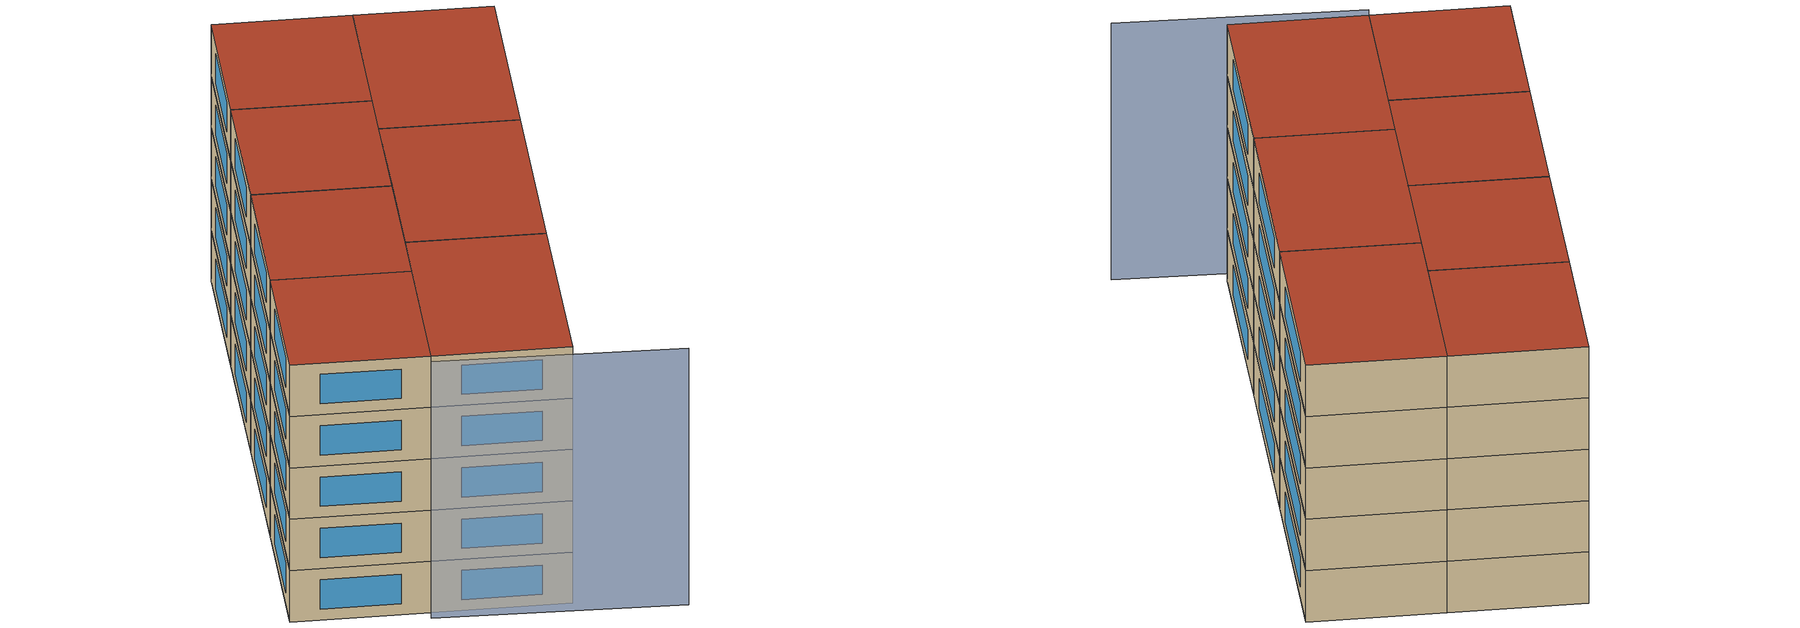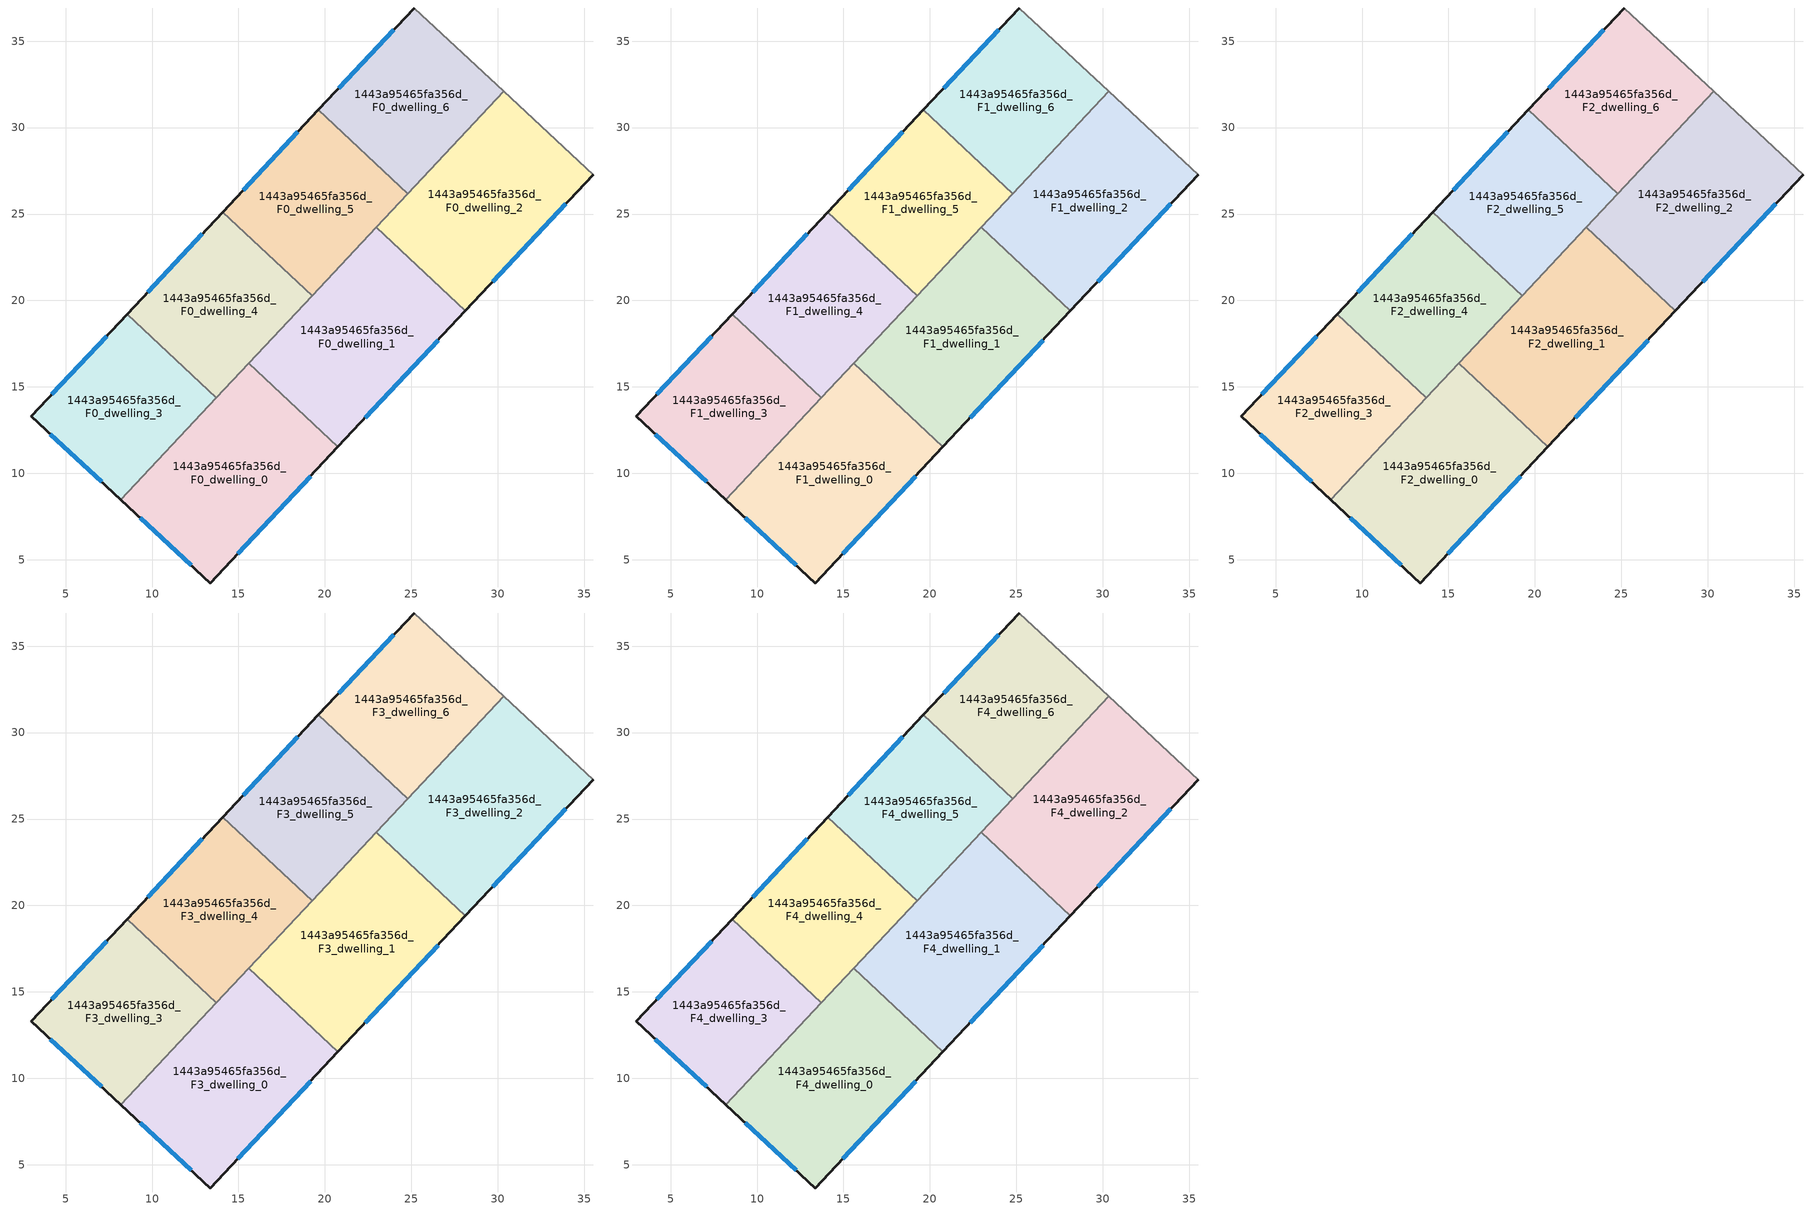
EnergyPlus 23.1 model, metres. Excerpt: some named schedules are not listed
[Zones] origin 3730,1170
1443a95465fa356d_F0_dwelling_0
 floor ground (EU_floor_Construction): 20.75,11.52 13.38,3.65 8.2,8.47 15.59,16.36 z0
 wall outside (EU_wall_Construction): 8.2,8.47 13.38,3.65 20.75,11.52 z0:3
 wall to 1443a95465fa356d_F0_dwelling_1 (EU_wall_Construction): 20.75,11.52 15.59,16.36 z0:3
 wall to 1443a95465fa356d_F0_dwelling_3 (EU_wall_Construction): 13.72,14.37 8.2,8.47 z0:3
 wall to 1443a95465fa356d_F0_dwelling_4 (EU_wall_Construction): 15.59,16.36 13.72,14.37 z0:3
 window (EU_Window_Construction): 14.95,5.34 19.17,9.84 / 9.31,7.44 12.27,4.69 z0.64:2.36
1443a95465fa356d_F0_dwelling_1
 floor ground (EU_floor_Construction): 28.13,19.4 20.75,11.52 15.59,16.36 22.97,24.24 z0
 wall outside (EU_wall_Construction): 20.75,11.52 28.13,19.4 z0:3
 wall to 1443a95465fa356d_F0_dwelling_2 (EU_wall_Construction): 28.13,19.4 22.97,24.24 z0:3
 wall to 1443a95465fa356d_F0_dwelling_5 (EU_wall_Construction): 22.97,24.24 19.26,20.28 z0:3
 wall to 1443a95465fa356d_F0_dwelling_4 (EU_wall_Construction): 19.26,20.28 15.59,16.36 z0:3
 window (EU_Window_Construction): 22.33,13.21 26.55,17.71 z0.64:2.36
1443a95465fa356d_F0_dwelling_2
 floor ground (EU_floor_Construction): 35.52,27.28 28.13,19.4 22.97,24.24 30.34,32.1 z0
 wall outside (EU_wall_Construction): 28.13,19.4 35.52,27.28 z0:3
 wall adiabatic (EU_wall_Construction): 35.52,27.28 30.34,32.1 z0:3
 wall to 1443a95465fa356d_F0_dwelling_6 (EU_wall_Construction): 30.34,32.1 24.79,26.18 z0:3
 wall to 1443a95465fa356d_F0_dwelling_5 (EU_wall_Construction): 24.79,26.18 22.97,24.23 z0:3
 window (EU_Window_Construction): 29.72,21.08 33.94,25.59 z0.64:2.36
1443a95465fa356d_F0_dwelling_3
 floor ground (EU_floor_Construction): 13.72,14.37 8.2,8.47 3.02,13.29 8.56,19.21 z0
 wall outside (EU_wall_Construction): 8.56,19.21 3.02,13.29 8.2,8.47 z0:3
 wall to 1443a95465fa356d_F0_dwelling_4 (EU_wall_Construction): 13.72,14.37 8.56,19.21 z0:3
 window (EU_Window_Construction): 4.13,12.26 7.09,9.5 / 7.37,17.94 4.2,14.56 z0.64:2.36
1443a95465fa356d_F0_dwelling_4
 floor ground (EU_floor_Construction): 19.26,20.28 13.72,14.37 8.56,19.21 14.1,25.12 z0
 wall outside (EU_wall_Construction): 14.1,25.12 8.56,19.21 z0:3
 wall to 1443a95465fa356d_F0_dwelling_5 (EU_wall_Construction): 19.26,20.28 14.1,25.12 z0:3
 window (EU_Window_Construction): 12.91,23.85 9.75,20.47 z0.64:2.36
1443a95465fa356d_F0_dwelling_5
 floor ground (EU_floor_Construction): 24.79,26.18 19.26,20.28 14.1,25.12 19.63,31.02 z0
 wall outside (EU_wall_Construction): 19.63,31.02 14.1,25.12 z0:3
 wall to 1443a95465fa356d_F0_dwelling_6 (EU_wall_Construction): 24.79,26.18 19.63,31.02 z0:3
 window (EU_Window_Construction): 18.45,29.76 15.28,26.38 z0.64:2.36
1443a95465fa356d_F0_dwelling_6
 floor ground (EU_floor_Construction): 30.34,32.1 24.79,26.18 19.63,31.02 25.16,36.92 z0
 wall outside (EU_wall_Construction): 25.16,36.92 19.63,31.02 z0:3
 wall adiabatic (EU_wall_Construction): 30.34,32.1 25.16,36.92 z0:3
 window (EU_Window_Construction): 23.97,35.65 20.81,32.28 z0.64:2.36
1443a95465fa356d_F1_dwelling_0
 floor to 1443a95465fa356d_F0_dwelling_0 (EU_floor_Construction): 20.75,11.52 13.38,3.65 8.2,8.47 15.59,16.36 z3
 wall outside (EU_wall_Construction): 8.2,8.47 13.38,3.65 20.75,11.52 z3:6
 wall to 1443a95465fa356d_F1_dwelling_1 (EU_wall_Construction): 20.75,11.52 15.59,16.36 z3:6
 wall to 1443a95465fa356d_F1_dwelling_3 (EU_wall_Construction): 13.72,14.37 8.2,8.47 z3:6
 wall to 1443a95465fa356d_F1_dwelling_4 (EU_wall_Construction): 15.59,16.36 13.72,14.37 z3:6
 window (EU_Window_Construction): 14.95,5.34 19.17,9.84 / 9.31,7.44 12.27,4.69 z3.64:5.36
1443a95465fa356d_F1_dwelling_1
 floor to 1443a95465fa356d_F0_dwelling_1 (EU_floor_Construction): 28.13,19.4 20.75,11.52 15.59,16.36 22.97,24.24 z3
 wall outside (EU_wall_Construction): 20.75,11.52 28.13,19.4 z3:6
 wall to 1443a95465fa356d_F1_dwelling_2 (EU_wall_Construction): 28.13,19.4 22.97,24.24 z3:6
 wall to 1443a95465fa356d_F1_dwelling_5 (EU_wall_Construction): 22.97,24.24 19.26,20.28 z3:6
 wall to 1443a95465fa356d_F1_dwelling_4 (EU_wall_Construction): 19.26,20.28 15.59,16.36 z3:6
 window (EU_Window_Construction): 22.33,13.21 26.55,17.71 z3.64:5.36
1443a95465fa356d_F1_dwelling_2
 floor to 1443a95465fa356d_F0_dwelling_2 (EU_floor_Construction): 35.52,27.28 28.13,19.4 22.97,24.24 30.34,32.1 z3
 wall outside (EU_wall_Construction): 28.13,19.4 35.52,27.28 z3:6
 wall adiabatic (EU_wall_Construction): 35.52,27.28 30.34,32.1 z3:6
 wall to 1443a95465fa356d_F1_dwelling_6 (EU_wall_Construction): 30.34,32.1 24.79,26.18 z3:6
 wall to 1443a95465fa356d_F1_dwelling_5 (EU_wall_Construction): 24.79,26.18 22.97,24.23 z3:6
 window (EU_Window_Construction): 29.72,21.08 33.94,25.59 z3.64:5.36
1443a95465fa356d_F1_dwelling_3
 floor to 1443a95465fa356d_F0_dwelling_3 (EU_floor_Construction): 13.72,14.37 8.2,8.47 3.02,13.29 8.56,19.21 z3
 wall outside (EU_wall_Construction): 8.56,19.21 3.02,13.29 8.2,8.47 z3:6
 wall to 1443a95465fa356d_F1_dwelling_4 (EU_wall_Construction): 13.72,14.37 8.56,19.21 z3:6
 window (EU_Window_Construction): 4.13,12.26 7.09,9.5 / 7.37,17.94 4.2,14.56 z3.64:5.36
1443a95465fa356d_F1_dwelling_4
 floor to 1443a95465fa356d_F0_dwelling_4 (EU_floor_Construction): 19.26,20.28 13.72,14.37 8.56,19.21 14.1,25.12 z3
 wall outside (EU_wall_Construction): 14.1,25.12 8.56,19.21 z3:6
 wall to 1443a95465fa356d_F1_dwelling_5 (EU_wall_Construction): 19.26,20.28 14.1,25.12 z3:6
 window (EU_Window_Construction): 12.91,23.85 9.75,20.47 z3.64:5.36
1443a95465fa356d_F1_dwelling_5
 floor to 1443a95465fa356d_F0_dwelling_5 (EU_floor_Construction): 24.79,26.18 19.26,20.28 14.1,25.12 19.63,31.02 z3
 wall outside (EU_wall_Construction): 19.63,31.02 14.1,25.12 z3:6
 wall to 1443a95465fa356d_F1_dwelling_6 (EU_wall_Construction): 24.79,26.18 19.63,31.02 z3:6
 window (EU_Window_Construction): 18.45,29.76 15.28,26.38 z3.64:5.36
1443a95465fa356d_F1_dwelling_6
 floor to 1443a95465fa356d_F0_dwelling_6 (EU_floor_Construction): 30.34,32.1 24.79,26.18 19.63,31.02 25.16,36.92 z3
 wall outside (EU_wall_Construction): 25.16,36.92 19.63,31.02 z3:6
 wall adiabatic (EU_wall_Construction): 30.34,32.1 25.16,36.92 z3:6
 window (EU_Window_Construction): 23.97,35.65 20.81,32.28 z3.64:5.36
1443a95465fa356d_F2_dwelling_0
 floor to 1443a95465fa356d_F1_dwelling_0 (EU_floor_Construction): 20.75,11.52 13.38,3.65 8.2,8.47 15.59,16.36 z6
 wall outside (EU_wall_Construction): 8.2,8.47 13.38,3.65 20.75,11.52 z6:9
 wall to 1443a95465fa356d_F2_dwelling_1 (EU_wall_Construction): 20.75,11.52 15.59,16.36 z6:9
 wall to 1443a95465fa356d_F2_dwelling_3 (EU_wall_Construction): 13.72,14.37 8.2,8.47 z6:9
 wall to 1443a95465fa356d_F2_dwelling_4 (EU_wall_Construction): 15.59,16.36 13.72,14.37 z6:9
 window (EU_Window_Construction): 14.95,5.34 19.17,9.84 / 9.31,7.44 12.27,4.69 z6.64:8.36
1443a95465fa356d_F2_dwelling_1
 floor to 1443a95465fa356d_F1_dwelling_1 (EU_floor_Construction): 28.13,19.4 20.75,11.52 15.59,16.36 22.97,24.24 z6
 wall outside (EU_wall_Construction): 20.75,11.52 28.13,19.4 z6:9
 wall to 1443a95465fa356d_F2_dwelling_2 (EU_wall_Construction): 28.13,19.4 22.97,24.24 z6:9
 wall to 1443a95465fa356d_F2_dwelling_5 (EU_wall_Construction): 22.97,24.24 19.26,20.28 z6:9
 wall to 1443a95465fa356d_F2_dwelling_4 (EU_wall_Construction): 19.26,20.28 15.59,16.36 z6:9
 window (EU_Window_Construction): 22.33,13.21 26.55,17.71 z6.64:8.36
1443a95465fa356d_F2_dwelling_2
 floor to 1443a95465fa356d_F1_dwelling_2 (EU_floor_Construction): 35.52,27.28 28.13,19.4 22.97,24.24 30.34,32.1 z6
 wall outside (EU_wall_Construction): 28.13,19.4 35.52,27.28 z6:9
 wall adiabatic (EU_wall_Construction): 35.52,27.28 30.34,32.1 z6:9
 wall to 1443a95465fa356d_F2_dwelling_6 (EU_wall_Construction): 30.34,32.1 24.79,26.18 z6:9
 wall to 1443a95465fa356d_F2_dwelling_5 (EU_wall_Construction): 24.79,26.18 22.97,24.23 z6:9
 window (EU_Window_Construction): 29.72,21.08 33.94,25.59 z6.64:8.36
1443a95465fa356d_F2_dwelling_3
 floor to 1443a95465fa356d_F1_dwelling_3 (EU_floor_Construction): 13.72,14.37 8.2,8.47 3.02,13.29 8.56,19.21 z6
 wall outside (EU_wall_Construction): 8.56,19.21 3.02,13.29 8.2,8.47 z6:9
 wall to 1443a95465fa356d_F2_dwelling_4 (EU_wall_Construction): 13.72,14.37 8.56,19.21 z6:9
 window (EU_Window_Construction): 4.13,12.26 7.09,9.5 / 7.37,17.94 4.2,14.56 z6.64:8.36
1443a95465fa356d_F2_dwelling_4
 floor to 1443a95465fa356d_F1_dwelling_4 (EU_floor_Construction): 19.26,20.28 13.72,14.37 8.56,19.21 14.1,25.12 z6
 wall outside (EU_wall_Construction): 14.1,25.12 8.56,19.21 z6:9
 wall to 1443a95465fa356d_F2_dwelling_5 (EU_wall_Construction): 19.26,20.28 14.1,25.12 z6:9
 window (EU_Window_Construction): 12.91,23.85 9.75,20.47 z6.64:8.36
1443a95465fa356d_F2_dwelling_5
 floor to 1443a95465fa356d_F1_dwelling_5 (EU_floor_Construction): 24.79,26.18 19.26,20.28 14.1,25.12 19.63,31.02 z6
 wall outside (EU_wall_Construction): 19.63,31.02 14.1,25.12 z6:9
 wall to 1443a95465fa356d_F2_dwelling_6 (EU_wall_Construction): 24.79,26.18 19.63,31.02 z6:9
 window (EU_Window_Construction): 18.45,29.76 15.28,26.38 z6.64:8.36
1443a95465fa356d_F2_dwelling_6
 floor to 1443a95465fa356d_F1_dwelling_6 (EU_floor_Construction): 30.34,32.1 24.79,26.18 19.63,31.02 25.16,36.92 z6
 wall outside (EU_wall_Construction): 25.16,36.92 19.63,31.02 z6:9
 wall adiabatic (EU_wall_Construction): 30.34,32.1 25.16,36.92 z6:9
 window (EU_Window_Construction): 23.97,35.65 20.81,32.28 z6.64:8.36
1443a95465fa356d_F3_dwelling_0
 floor to 1443a95465fa356d_F2_dwelling_0 (EU_floor_Construction): 20.75,11.52 13.38,3.65 8.2,8.47 15.59,16.36 z9
 wall outside (EU_wall_Construction): 8.2,8.47 13.38,3.65 20.75,11.52 z9:12
 wall to 1443a95465fa356d_F3_dwelling_1 (EU_wall_Construction): 20.75,11.52 15.59,16.36 z9:12
 wall to 1443a95465fa356d_F3_dwelling_3 (EU_wall_Construction): 13.72,14.37 8.2,8.47 z9:12
 wall to 1443a95465fa356d_F3_dwelling_4 (EU_wall_Construction): 15.59,16.36 13.72,14.37 z9:12
 window (EU_Window_Construction): 14.95,5.34 19.17,9.84 / 9.31,7.44 12.27,4.69 z9.64:11.36
1443a95465fa356d_F3_dwelling_1
 floor to 1443a95465fa356d_F2_dwelling_1 (EU_floor_Construction): 28.13,19.4 20.75,11.52 15.59,16.36 22.97,24.24 z9
 wall outside (EU_wall_Construction): 20.75,11.52 28.13,19.4 z9:12
 wall to 1443a95465fa356d_F3_dwelling_2 (EU_wall_Construction): 28.13,19.4 22.97,24.24 z9:12
 wall to 1443a95465fa356d_F3_dwelling_5 (EU_wall_Construction): 22.97,24.24 19.26,20.28 z9:12
 wall to 1443a95465fa356d_F3_dwelling_4 (EU_wall_Construction): 19.26,20.28 15.59,16.36 z9:12
 window (EU_Window_Construction): 22.33,13.21 26.55,17.71 z9.64:11.36
1443a95465fa356d_F3_dwelling_2
 floor to 1443a95465fa356d_F2_dwelling_2 (EU_floor_Construction): 35.52,27.28 28.13,19.4 22.97,24.24 30.34,32.1 z9
 wall outside (EU_wall_Construction): 28.13,19.4 35.52,27.28 z9:12
 wall adiabatic (EU_wall_Construction): 35.52,27.28 30.34,32.1 z9:12
 wall to 1443a95465fa356d_F3_dwelling_6 (EU_wall_Construction): 30.34,32.1 24.79,26.18 z9:12
 wall to 1443a95465fa356d_F3_dwelling_5 (EU_wall_Construction): 24.79,26.18 22.97,24.23 z9:12
 window (EU_Window_Construction): 29.72,21.08 33.94,25.59 z9.64:11.36
1443a95465fa356d_F3_dwelling_3
 floor to 1443a95465fa356d_F2_dwelling_3 (EU_floor_Construction): 13.72,14.37 8.2,8.47 3.02,13.29 8.56,19.21 z9
 wall outside (EU_wall_Construction): 8.56,19.21 3.02,13.29 8.2,8.47 z9:12
 wall to 1443a95465fa356d_F3_dwelling_4 (EU_wall_Construction): 13.72,14.37 8.56,19.21 z9:12
 window (EU_Window_Construction): 4.13,12.26 7.09,9.5 / 7.37,17.94 4.2,14.56 z9.64:11.36
1443a95465fa356d_F3_dwelling_4
 floor to 1443a95465fa356d_F2_dwelling_4 (EU_floor_Construction): 19.26,20.28 13.72,14.37 8.56,19.21 14.1,25.12 z9
 wall outside (EU_wall_Construction): 14.1,25.12 8.56,19.21 z9:12
 wall to 1443a95465fa356d_F3_dwelling_5 (EU_wall_Construction): 19.26,20.28 14.1,25.12 z9:12
 window (EU_Window_Construction): 12.91,23.85 9.75,20.47 z9.64:11.36
1443a95465fa356d_F3_dwelling_5
 floor to 1443a95465fa356d_F2_dwelling_5 (EU_floor_Construction): 24.79,26.18 19.26,20.28 14.1,25.12 19.63,31.02 z9
 wall outside (EU_wall_Construction): 19.63,31.02 14.1,25.12 z9:12
 wall to 1443a95465fa356d_F3_dwelling_6 (EU_wall_Construction): 24.79,26.18 19.63,31.02 z9:12
 window (EU_Window_Construction): 18.45,29.76 15.28,26.38 z9.64:11.36
1443a95465fa356d_F3_dwelling_6
 floor to 1443a95465fa356d_F2_dwelling_6 (EU_floor_Construction): 30.34,32.1 24.79,26.18 19.63,31.02 25.16,36.92 z9
 wall outside (EU_wall_Construction): 25.16,36.92 19.63,31.02 z9:12
 wall adiabatic (EU_wall_Construction): 30.34,32.1 25.16,36.92 z9:12
 window (EU_Window_Construction): 23.97,35.65 20.81,32.28 z9.64:11.36
1443a95465fa356d_F4_dwelling_0
 floor to 1443a95465fa356d_F3_dwelling_0 (EU_floor_Construction): 20.75,11.52 13.38,3.65 8.2,8.47 15.59,16.36 z12
 wall outside (EU_wall_Construction): 8.2,8.47 13.38,3.65 20.75,11.52 z12:15
 wall to 1443a95465fa356d_F4_dwelling_1 (EU_wall_Construction): 20.75,11.52 15.59,16.36 z12:15
 wall to 1443a95465fa356d_F4_dwelling_3 (EU_wall_Construction): 13.72,14.37 8.2,8.47 z12:15
 wall to 1443a95465fa356d_F4_dwelling_4 (EU_wall_Construction): 15.59,16.36 13.72,14.37 z12:15
 window (EU_Window_Construction): 14.95,5.34 19.17,9.84 / 9.31,7.44 12.27,4.69 z12.64:14.36
 roof outside (EU_roof_Construction): 13.38,3.65 20.75,11.52 15.59,16.36 8.2,8.47 z15
1443a95465fa356d_F4_dwelling_1
 floor to 1443a95465fa356d_F3_dwelling_1 (EU_floor_Construction): 28.13,19.4 20.75,11.52 15.59,16.36 22.97,24.24 z12
 wall outside (EU_wall_Construction): 20.75,11.52 28.13,19.4 z12:15
 wall to 1443a95465fa356d_F4_dwelling_2 (EU_wall_Construction): 28.13,19.4 22.97,24.24 z12:15
 wall to 1443a95465fa356d_F4_dwelling_5 (EU_wall_Construction): 22.97,24.24 19.26,20.28 z12:15
 wall to 1443a95465fa356d_F4_dwelling_4 (EU_wall_Construction): 19.26,20.28 15.59,16.36 z12:15
 window (EU_Window_Construction): 22.33,13.21 26.55,17.71 z12.64:14.36
 roof outside (EU_roof_Construction): 20.75,11.52 28.13,19.4 22.97,24.24 15.59,16.36 z15
1443a95465fa356d_F4_dwelling_2
 floor to 1443a95465fa356d_F3_dwelling_2 (EU_floor_Construction): 35.52,27.28 28.13,19.4 22.97,24.24 30.34,32.1 z12
 wall outside (EU_wall_Construction): 28.13,19.4 35.52,27.28 z12:15
 wall adiabatic (EU_wall_Construction): 35.52,27.28 30.34,32.1 z12:15
 wall to 1443a95465fa356d_F4_dwelling_6 (EU_wall_Construction): 30.34,32.1 24.79,26.18 z12:15
 wall to 1443a95465fa356d_F4_dwelling_5 (EU_wall_Construction): 24.79,26.18 22.97,24.23 z12:15
 window (EU_Window_Construction): 29.72,21.08 33.94,25.59 z12.64:14.36
 roof outside (EU_roof_Construction): 28.13,19.4 35.52,27.28 30.34,32.1 22.97,24.24 z15
1443a95465fa356d_F4_dwelling_3
 floor to 1443a95465fa356d_F3_dwelling_3 (EU_floor_Construction): 13.72,14.37 8.2,8.47 3.02,13.29 8.56,19.21 z12
 wall outside (EU_wall_Construction): 8.56,19.21 3.02,13.29 8.2,8.47 z12:15
 wall to 1443a95465fa356d_F4_dwelling_4 (EU_wall_Construction): 13.72,14.37 8.56,19.21 z12:15
 window (EU_Window_Construction): 4.13,12.26 7.09,9.5 / 7.37,17.94 4.2,14.56 z12.64:14.36
 roof outside (EU_roof_Construction): 8.2,8.47 13.72,14.37 8.56,19.21 3.02,13.29 z15
1443a95465fa356d_F4_dwelling_4
 floor to 1443a95465fa356d_F3_dwelling_4 (EU_floor_Construction): 19.26,20.28 13.72,14.37 8.56,19.21 14.1,25.12 z12
 wall outside (EU_wall_Construction): 14.1,25.12 8.56,19.21 z12:15
 wall to 1443a95465fa356d_F4_dwelling_5 (EU_wall_Construction): 19.26,20.28 14.1,25.12 z12:15
 window (EU_Window_Construction): 12.91,23.85 9.75,20.47 z12.64:14.36
 roof outside (EU_roof_Construction): 13.72,14.37 19.26,20.28 14.1,25.12 8.56,19.21 z15
1443a95465fa356d_F4_dwelling_5
 floor to 1443a95465fa356d_F3_dwelling_5 (EU_floor_Construction): 24.79,26.18 19.26,20.28 14.1,25.12 19.63,31.02 z12
 wall outside (EU_wall_Construction): 19.63,31.02 14.1,25.12 z12:15
 wall to 1443a95465fa356d_F4_dwelling_6 (EU_wall_Construction): 24.79,26.18 19.63,31.02 z12:15
 window (EU_Window_Construction): 18.45,29.76 15.28,26.38 z12.64:14.36
 roof outside (EU_roof_Construction): 19.26,20.28 24.79,26.18 19.63,31.02 14.1,25.12 z15
1443a95465fa356d_F4_dwelling_6
 floor to 1443a95465fa356d_F3_dwelling_6 (EU_floor_Construction): 30.34,32.1 24.79,26.18 19.63,31.02 25.16,36.92 z12
 wall outside (EU_wall_Construction): 25.16,36.92 19.63,31.02 z12:15
 wall adiabatic (EU_wall_Construction): 30.34,32.1 25.16,36.92 z12:15
 window (EU_Window_Construction): 23.97,35.65 20.81,32.28 z12.64:14.36
 roof outside (EU_roof_Construction): 24.79,26.18 30.34,32.1 25.16,36.92 19.63,31.02 z15
shading: 7.8,8.13 16.97,-0.86 / 35.44,27.19 25.16,36.92 z0:15
[Building]
EU S2 Campaign: North Axis=0; Terrain=City; Solar Distribution=FullExterior
[Site:Location]
Yerevan-Zvartnots.Intl.AP: Latitude=40.15; Longitude=44.383; Time Zone=4; Elevation=854
[SizingPeriod:WeatherFileDays]
AnnualSizingPeriod: Begin Month=1; Begin Day of Month=1; End Month=12; End Day of Month=31; Day of Week for Start Day=Monday; Use Weather File Daylight Saving Period=No; Use Weather File Rain and Snow Indicators=No
[MATERIAL]
EU_InternalMass_Material: Roughness=MediumRough; Thickness=0.1; Conductivity=1; Density=1800; Specific Heat=900; Thermal Absorptance=0.9; Solar Absorptance=0.7; Visible Absorptance=0.7
[MATERIAL:NOMASS] Roughness=MediumRough; Thermal Absorptance=0.9; Solar Absorptance=0.7; Visible Absorptance=0.7
Name | Thermal Resistance
EU_wall_NoMass | 1.05043
EU_roof_NoMass | 1.45357
EU_floor_NoMass | 0.478065
[WINDOWMATERIAL:SIMPLEGLAZINGSYSTEM]
EU_Window_SimpleGlazing: UFactor=2.5566; Solar Heat Gain Coefficient=0.75; Visible Transmittance=0.75
[CONSTRUCTION]
EU_wall_Construction: EU_wall_NoMass
EU_roof_Construction: EU_roof_NoMass
EU_floor_Construction: EU_floor_NoMass
EU_Window_Construction: EU_Window_SimpleGlazing
EU_InternalMass_Construction: EU_InternalMass_Material
[ZONE] Type=1; Multiplier=1; Ceiling Height=autocalculate; Floor Area=autocalculate; Part of Total Floor Area=Yes
Name | Volume
1443a95465fa356d_F0_dwelling_0; 1443a95465fa356d_F1_dwelling_0; 1443a95465fa356d_F2_dwelling_0; 1443a95465fa356d_F3_dwelling_0; 1443a95465fa356d_F4_dwelling_0; 1443a95465fa356d_F0_dwelling_2; 1443a95465fa356d_F1_dwelling_2; 1443a95465fa356d_F2_dwelling_2; 1443a95465fa356d_F3_dwelling_2; 1443a95465fa356d_F4_dwelling_2 | 229.141
1443a95465fa356d_F0_dwelling_1; 1443a95465fa356d_F1_dwelling_1; 1443a95465fa356d_F2_dwelling_1; 1443a95465fa356d_F3_dwelling_1; 1443a95465fa356d_F4_dwelling_1 | 229.137
1443a95465fa356d_F0_dwelling_3; 1443a95465fa356d_F1_dwelling_3; 1443a95465fa356d_F2_dwelling_3; 1443a95465fa356d_F3_dwelling_3; 1443a95465fa356d_F4_dwelling_3 | 171.839
1443a95465fa356d_F0_dwelling_4; 1443a95465fa356d_F1_dwelling_4; 1443a95465fa356d_F2_dwelling_4; 1443a95465fa356d_F3_dwelling_4; 1443a95465fa356d_F4_dwelling_4 | 171.877
1443a95465fa356d_F0_dwelling_5; 1443a95465fa356d_F1_dwelling_5; 1443a95465fa356d_F2_dwelling_5; 1443a95465fa356d_F3_dwelling_5; 1443a95465fa356d_F4_dwelling_5 | 171.848
1443a95465fa356d_F0_dwelling_6; 1443a95465fa356d_F1_dwelling_6; 1443a95465fa356d_F2_dwelling_6; 1443a95465fa356d_F3_dwelling_6; 1443a95465fa356d_F4_dwelling_6 | 171.872
[INTERNALMASS] Construction=EU_InternalMass_Construction
Name | Zone or ZoneList | Surface Area
1443a95465fa356d_F0_dwelling_0_EU_InternalMass | 1443a95465fa356d_F0_dwelling_0 | 76.3803
1443a95465fa356d_F0_dwelling_1_EU_InternalMass | 1443a95465fa356d_F0_dwelling_1 | 76.379
1443a95465fa356d_F0_dwelling_2_EU_InternalMass | 1443a95465fa356d_F0_dwelling_2 | 76.3803
1443a95465fa356d_F0_dwelling_3_EU_InternalMass | 1443a95465fa356d_F0_dwelling_3 | 57.2799
1443a95465fa356d_F0_dwelling_4_EU_InternalMass | 1443a95465fa356d_F0_dwelling_4 | 57.2925
1443a95465fa356d_F0_dwelling_5_EU_InternalMass | 1443a95465fa356d_F0_dwelling_5 | 57.2824
1443a95465fa356d_F0_dwelling_6_EU_InternalMass | 1443a95465fa356d_F0_dwelling_6 | 57.2908
1443a95465fa356d_F1_dwelling_0_EU_InternalMass | 1443a95465fa356d_F1_dwelling_0 | 76.3803
1443a95465fa356d_F1_dwelling_1_EU_InternalMass | 1443a95465fa356d_F1_dwelling_1 | 76.379
1443a95465fa356d_F1_dwelling_2_EU_InternalMass | 1443a95465fa356d_F1_dwelling_2 | 76.3803
1443a95465fa356d_F1_dwelling_3_EU_InternalMass | 1443a95465fa356d_F1_dwelling_3 | 57.2799
1443a95465fa356d_F1_dwelling_4_EU_InternalMass | 1443a95465fa356d_F1_dwelling_4 | 57.2925
1443a95465fa356d_F1_dwelling_5_EU_InternalMass | 1443a95465fa356d_F1_dwelling_5 | 57.2824
1443a95465fa356d_F1_dwelling_6_EU_InternalMass | 1443a95465fa356d_F1_dwelling_6 | 57.2908
1443a95465fa356d_F2_dwelling_0_EU_InternalMass | 1443a95465fa356d_F2_dwelling_0 | 76.3803
1443a95465fa356d_F2_dwelling_1_EU_InternalMass | 1443a95465fa356d_F2_dwelling_1 | 76.379
1443a95465fa356d_F2_dwelling_2_EU_InternalMass | 1443a95465fa356d_F2_dwelling_2 | 76.3803
1443a95465fa356d_F2_dwelling_3_EU_InternalMass | 1443a95465fa356d_F2_dwelling_3 | 57.2799
1443a95465fa356d_F2_dwelling_4_EU_InternalMass | 1443a95465fa356d_F2_dwelling_4 | 57.2925
1443a95465fa356d_F2_dwelling_5_EU_InternalMass | 1443a95465fa356d_F2_dwelling_5 | 57.2824
1443a95465fa356d_F2_dwelling_6_EU_InternalMass | 1443a95465fa356d_F2_dwelling_6 | 57.2908
1443a95465fa356d_F3_dwelling_0_EU_InternalMass | 1443a95465fa356d_F3_dwelling_0 | 76.3803
1443a95465fa356d_F3_dwelling_1_EU_InternalMass | 1443a95465fa356d_F3_dwelling_1 | 76.379
1443a95465fa356d_F3_dwelling_2_EU_InternalMass | 1443a95465fa356d_F3_dwelling_2 | 76.3803
1443a95465fa356d_F3_dwelling_3_EU_InternalMass | 1443a95465fa356d_F3_dwelling_3 | 57.2799
1443a95465fa356d_F3_dwelling_4_EU_InternalMass | 1443a95465fa356d_F3_dwelling_4 | 57.2925
1443a95465fa356d_F3_dwelling_5_EU_InternalMass | 1443a95465fa356d_F3_dwelling_5 | 57.2824
1443a95465fa356d_F3_dwelling_6_EU_InternalMass | 1443a95465fa356d_F3_dwelling_6 | 57.2908
1443a95465fa356d_F4_dwelling_0_EU_InternalMass | 1443a95465fa356d_F4_dwelling_0 | 76.3803
1443a95465fa356d_F4_dwelling_1_EU_InternalMass | 1443a95465fa356d_F4_dwelling_1 | 76.379
1443a95465fa356d_F4_dwelling_2_EU_InternalMass | 1443a95465fa356d_F4_dwelling_2 | 76.3803
1443a95465fa356d_F4_dwelling_3_EU_InternalMass | 1443a95465fa356d_F4_dwelling_3 | 57.2799
1443a95465fa356d_F4_dwelling_4_EU_InternalMass | 1443a95465fa356d_F4_dwelling_4 | 57.2925
1443a95465fa356d_F4_dwelling_5_EU_InternalMass | 1443a95465fa356d_F4_dwelling_5 | 57.2824
1443a95465fa356d_F4_dwelling_6_EU_InternalMass | 1443a95465fa356d_F4_dwelling_6 | 57.2908
[OTHEREQUIPMENT] Fuel Type=Electricity; Design Level Calculation Method=Watts/Area; Power per Zone Floor Area=1; Fraction Latent=0; Fraction Radiant=0; Fraction Lost=0; Carbon Dioxide Generation Rate=0; EndUse Subcategory=EU_Step8_InternalGains
Name | Zone or ZoneList or Space or SpaceList | Schedule
EU_Step8_InternalGain_1443a95465fa356d_F0_dwelling_0_f000 | 1443a95465fa356d_F0_dwelling_0 | EU_Step8_GainSchedule_1443a95465fa356d_F0_dwelling_0_f000
EU_Step8_InternalGain_1443a95465fa356d_F0_dwelling_1_f000 | 1443a95465fa356d_F0_dwelling_1 | EU_Step8_GainSchedule_1443a95465fa356d_F0_dwelling_1_f000
EU_Step8_InternalGain_1443a95465fa356d_F0_dwelling_2_f000 | 1443a95465fa356d_F0_dwelling_2 | EU_Step8_GainSchedule_1443a95465fa356d_F0_dwelling_2_f000
EU_Step8_InternalGain_1443a95465fa356d_F0_dwelling_3_f000 | 1443a95465fa356d_F0_dwelling_3 | EU_Step8_GainSchedule_1443a95465fa356d_F0_dwelling_3_f000
EU_Step8_InternalGain_1443a95465fa356d_F0_dwelling_4_f000 | 1443a95465fa356d_F0_dwelling_4 | EU_Step8_GainSchedule_1443a95465fa356d_F0_dwelling_4_f000
EU_Step8_InternalGain_1443a95465fa356d_F0_dwelling_5_f000 | 1443a95465fa356d_F0_dwelling_5 | EU_Step8_GainSchedule_1443a95465fa356d_F0_dwelling_5_f000
EU_Step8_InternalGain_1443a95465fa356d_F0_dwelling_6_f000 | 1443a95465fa356d_F0_dwelling_6 | EU_Step8_GainSchedule_1443a95465fa356d_F0_dwelling_6_f000
EU_Step8_InternalGain_1443a95465fa356d_F1_dwelling_0_f000 | 1443a95465fa356d_F1_dwelling_0 | EU_Step8_GainSchedule_1443a95465fa356d_F1_dwelling_0_f000
EU_Step8_InternalGain_1443a95465fa356d_F1_dwelling_1_f000 | 1443a95465fa356d_F1_dwelling_1 | EU_Step8_GainSchedule_1443a95465fa356d_F1_dwelling_1_f000
EU_Step8_InternalGain_1443a95465fa356d_F1_dwelling_2_f000 | 1443a95465fa356d_F1_dwelling_2 | EU_Step8_GainSchedule_1443a95465fa356d_F1_dwelling_2_f000
EU_Step8_InternalGain_1443a95465fa356d_F1_dwelling_3_f000 | 1443a95465fa356d_F1_dwelling_3 | EU_Step8_GainSchedule_1443a95465fa356d_F1_dwelling_3_f000
EU_Step8_InternalGain_1443a95465fa356d_F1_dwelling_4_f000 | 1443a95465fa356d_F1_dwelling_4 | EU_Step8_GainSchedule_1443a95465fa356d_F1_dwelling_4_f000
EU_Step8_InternalGain_1443a95465fa356d_F1_dwelling_5_f000 | 1443a95465fa356d_F1_dwelling_5 | EU_Step8_GainSchedule_1443a95465fa356d_F1_dwelling_5_f000
EU_Step8_InternalGain_1443a95465fa356d_F1_dwelling_6_f000 | 1443a95465fa356d_F1_dwelling_6 | EU_Step8_GainSchedule_1443a95465fa356d_F1_dwelling_6_f000
EU_Step8_InternalGain_1443a95465fa356d_F2_dwelling_0_f000 | 1443a95465fa356d_F2_dwelling_0 | EU_Step8_GainSchedule_1443a95465fa356d_F2_dwelling_0_f000
EU_Step8_InternalGain_1443a95465fa356d_F2_dwelling_1_f000 | 1443a95465fa356d_F2_dwelling_1 | EU_Step8_GainSchedule_1443a95465fa356d_F2_dwelling_1_f000
EU_Step8_InternalGain_1443a95465fa356d_F2_dwelling_2_f000 | 1443a95465fa356d_F2_dwelling_2 | EU_Step8_GainSchedule_1443a95465fa356d_F2_dwelling_2_f000
EU_Step8_InternalGain_1443a95465fa356d_F2_dwelling_3_f000 | 1443a95465fa356d_F2_dwelling_3 | EU_Step8_GainSchedule_1443a95465fa356d_F2_dwelling_3_f000
EU_Step8_InternalGain_1443a95465fa356d_F2_dwelling_4_f000 | 1443a95465fa356d_F2_dwelling_4 | EU_Step8_GainSchedule_1443a95465fa356d_F2_dwelling_4_f000
EU_Step8_InternalGain_1443a95465fa356d_F2_dwelling_5_f000 | 1443a95465fa356d_F2_dwelling_5 | EU_Step8_GainSchedule_1443a95465fa356d_F2_dwelling_5_f000
EU_Step8_InternalGain_1443a95465fa356d_F2_dwelling_6_f000 | 1443a95465fa356d_F2_dwelling_6 | EU_Step8_GainSchedule_1443a95465fa356d_F2_dwelling_6_f000
EU_Step8_InternalGain_1443a95465fa356d_F3_dwelling_0_f000 | 1443a95465fa356d_F3_dwelling_0 | EU_Step8_GainSchedule_1443a95465fa356d_F3_dwelling_0_f000
EU_Step8_InternalGain_1443a95465fa356d_F3_dwelling_1_f000 | 1443a95465fa356d_F3_dwelling_1 | EU_Step8_GainSchedule_1443a95465fa356d_F3_dwelling_1_f000
EU_Step8_InternalGain_1443a95465fa356d_F3_dwelling_2_f000 | 1443a95465fa356d_F3_dwelling_2 | EU_Step8_GainSchedule_1443a95465fa356d_F3_dwelling_2_f000
EU_Step8_InternalGain_1443a95465fa356d_F3_dwelling_3_f000 | 1443a95465fa356d_F3_dwelling_3 | EU_Step8_GainSchedule_1443a95465fa356d_F3_dwelling_3_f000
EU_Step8_InternalGain_1443a95465fa356d_F3_dwelling_4_f000 | 1443a95465fa356d_F3_dwelling_4 | EU_Step8_GainSchedule_1443a95465fa356d_F3_dwelling_4_f000
EU_Step8_InternalGain_1443a95465fa356d_F3_dwelling_5_f000 | 1443a95465fa356d_F3_dwelling_5 | EU_Step8_GainSchedule_1443a95465fa356d_F3_dwelling_5_f000
EU_Step8_InternalGain_1443a95465fa356d_F3_dwelling_6_f000 | 1443a95465fa356d_F3_dwelling_6 | EU_Step8_GainSchedule_1443a95465fa356d_F3_dwelling_6_f000
EU_Step8_InternalGain_1443a95465fa356d_F4_dwelling_0_f000 | 1443a95465fa356d_F4_dwelling_0 | EU_Step8_GainSchedule_1443a95465fa356d_F4_dwelling_0_f000
EU_Step8_InternalGain_1443a95465fa356d_F4_dwelling_1_f000 | 1443a95465fa356d_F4_dwelling_1 | EU_Step8_GainSchedule_1443a95465fa356d_F4_dwelling_1_f000
EU_Step8_InternalGain_1443a95465fa356d_F4_dwelling_2_f000 | 1443a95465fa356d_F4_dwelling_2 | EU_Step8_GainSchedule_1443a95465fa356d_F4_dwelling_2_f000
EU_Step8_InternalGain_1443a95465fa356d_F4_dwelling_3_f000 | 1443a95465fa356d_F4_dwelling_3 | EU_Step8_GainSchedule_1443a95465fa356d_F4_dwelling_3_f000
EU_Step8_InternalGain_1443a95465fa356d_F4_dwelling_4_f000 | 1443a95465fa356d_F4_dwelling_4 | EU_Step8_GainSchedule_1443a95465fa356d_F4_dwelling_4_f000
EU_Step8_InternalGain_1443a95465fa356d_F4_dwelling_5_f000 | 1443a95465fa356d_F4_dwelling_5 | EU_Step8_GainSchedule_1443a95465fa356d_F4_dwelling_5_f000
EU_Step8_InternalGain_1443a95465fa356d_F4_dwelling_6_f000 | 1443a95465fa356d_F4_dwelling_6 | EU_Step8_GainSchedule_1443a95465fa356d_F4_dwelling_6_f000
[ZONEVENTILATION:DESIGNFLOWRATE] Schedule=EU_AlwaysOn; Design Flow Rate Calculation Method=AirChanges/Hour; Air Changes per Hour=0.557805; Ventilation Type=Natural; Fan Pressure Rise=0; Fan Total Efficiency=1; Constant Term Coefficient=1; Temperature Term Coefficient=0; Velocity Term Coefficient=0; Velocity Squared Term Coefficient=0; Minimum Indoor Temperature=-100; Maximum Indoor Temperature=100; Delta Temperature=-100; Minimum Outdoor Temperature=-100; Maximum Outdoor Temperature=100; Maximum Wind Speed=40
Name | Zone or ZoneList or Space or SpaceList
EU_ConstantAir_1443a95465fa356d_F0_dwelling_0 | 1443a95465fa356d_F0_dwelling_0
EU_ConstantAir_1443a95465fa356d_F0_dwelling_1 | 1443a95465fa356d_F0_dwelling_1
EU_ConstantAir_1443a95465fa356d_F0_dwelling_2 | 1443a95465fa356d_F0_dwelling_2
EU_ConstantAir_1443a95465fa356d_F0_dwelling_3 | 1443a95465fa356d_F0_dwelling_3
EU_ConstantAir_1443a95465fa356d_F0_dwelling_4 | 1443a95465fa356d_F0_dwelling_4
EU_ConstantAir_1443a95465fa356d_F0_dwelling_5 | 1443a95465fa356d_F0_dwelling_5
EU_ConstantAir_1443a95465fa356d_F0_dwelling_6 | 1443a95465fa356d_F0_dwelling_6
EU_ConstantAir_1443a95465fa356d_F1_dwelling_0 | 1443a95465fa356d_F1_dwelling_0
EU_ConstantAir_1443a95465fa356d_F1_dwelling_1 | 1443a95465fa356d_F1_dwelling_1
EU_ConstantAir_1443a95465fa356d_F1_dwelling_2 | 1443a95465fa356d_F1_dwelling_2
EU_ConstantAir_1443a95465fa356d_F1_dwelling_3 | 1443a95465fa356d_F1_dwelling_3
EU_ConstantAir_1443a95465fa356d_F1_dwelling_4 | 1443a95465fa356d_F1_dwelling_4
EU_ConstantAir_1443a95465fa356d_F1_dwelling_5 | 1443a95465fa356d_F1_dwelling_5
EU_ConstantAir_1443a95465fa356d_F1_dwelling_6 | 1443a95465fa356d_F1_dwelling_6
EU_ConstantAir_1443a95465fa356d_F2_dwelling_0 | 1443a95465fa356d_F2_dwelling_0
EU_ConstantAir_1443a95465fa356d_F2_dwelling_1 | 1443a95465fa356d_F2_dwelling_1
EU_ConstantAir_1443a95465fa356d_F2_dwelling_2 | 1443a95465fa356d_F2_dwelling_2
EU_ConstantAir_1443a95465fa356d_F2_dwelling_3 | 1443a95465fa356d_F2_dwelling_3
EU_ConstantAir_1443a95465fa356d_F2_dwelling_4 | 1443a95465fa356d_F2_dwelling_4
EU_ConstantAir_1443a95465fa356d_F2_dwelling_5 | 1443a95465fa356d_F2_dwelling_5
EU_ConstantAir_1443a95465fa356d_F2_dwelling_6 | 1443a95465fa356d_F2_dwelling_6
EU_ConstantAir_1443a95465fa356d_F3_dwelling_0 | 1443a95465fa356d_F3_dwelling_0
EU_ConstantAir_1443a95465fa356d_F3_dwelling_1 | 1443a95465fa356d_F3_dwelling_1
EU_ConstantAir_1443a95465fa356d_F3_dwelling_2 | 1443a95465fa356d_F3_dwelling_2
EU_ConstantAir_1443a95465fa356d_F3_dwelling_3 | 1443a95465fa356d_F3_dwelling_3
EU_ConstantAir_1443a95465fa356d_F3_dwelling_4 | 1443a95465fa356d_F3_dwelling_4
EU_ConstantAir_1443a95465fa356d_F3_dwelling_5 | 1443a95465fa356d_F3_dwelling_5
EU_ConstantAir_1443a95465fa356d_F3_dwelling_6 | 1443a95465fa356d_F3_dwelling_6
EU_ConstantAir_1443a95465fa356d_F4_dwelling_0 | 1443a95465fa356d_F4_dwelling_0
EU_ConstantAir_1443a95465fa356d_F4_dwelling_1 | 1443a95465fa356d_F4_dwelling_1
EU_ConstantAir_1443a95465fa356d_F4_dwelling_2 | 1443a95465fa356d_F4_dwelling_2
EU_ConstantAir_1443a95465fa356d_F4_dwelling_3 | 1443a95465fa356d_F4_dwelling_3
EU_ConstantAir_1443a95465fa356d_F4_dwelling_4 | 1443a95465fa356d_F4_dwelling_4
EU_ConstantAir_1443a95465fa356d_F4_dwelling_5 | 1443a95465fa356d_F4_dwelling_5
EU_ConstantAir_1443a95465fa356d_F4_dwelling_6 | 1443a95465fa356d_F4_dwelling_6
[HVACTEMPLATE:ZONE:IDEALLOADSAIRSYSTEM] System Availability Schedule=EU_AlwaysOn; Maximum Heating Supply Air Temperature=50; Minimum Cooling Supply Air Temperature=13; Maximum Heating Supply Air Humidity Ratio=0.0156; Minimum Cooling Supply Air Humidity Ratio=0.0077; Heating Limit=NoLimit; Cooling Limit=NoLimit; Heating Availability Schedule=EU_AlwaysOn; Cooling Availability Schedule=EU_CoolingOff; Dehumidification Control Type=ConstantSensibleHeatRatio; Cooling Sensible Heat Ratio=0.7; Dehumidification Setpoint=60; Humidification Control Type=None; Humidification Setpoint=30; Outdoor Air Method=None; Outdoor Air Flow Rate per Person=0.00944; Outdoor Air Flow Rate per Zone Floor Area=0; Outdoor Air Flow Rate per Zone=0; Demand Controlled Ventilation Type=None; Outdoor Air Economizer Type=NoEconomizer; Heat Recovery Type=None; Sensible Heat Recovery Effectiveness=0.7; Latent Heat Recovery Effectiveness=0.65
Name | Template Thermostat
1443a95465fa356d_F0_dwelling_0 | EU_HeatOnly_1443a95465fa356d_F0_dwelling_0
1443a95465fa356d_F0_dwelling_1 | EU_HeatOnly_1443a95465fa356d_F0_dwelling_1
1443a95465fa356d_F0_dwelling_2 | EU_HeatOnly_1443a95465fa356d_F0_dwelling_2
1443a95465fa356d_F0_dwelling_3 | EU_HeatOnly_1443a95465fa356d_F0_dwelling_3
1443a95465fa356d_F0_dwelling_4 | EU_HeatOnly_1443a95465fa356d_F0_dwelling_4
1443a95465fa356d_F0_dwelling_5 | EU_HeatOnly_1443a95465fa356d_F0_dwelling_5
1443a95465fa356d_F0_dwelling_6 | EU_HeatOnly_1443a95465fa356d_F0_dwelling_6
1443a95465fa356d_F1_dwelling_0 | EU_HeatOnly_1443a95465fa356d_F1_dwelling_0
1443a95465fa356d_F1_dwelling_1 | EU_HeatOnly_1443a95465fa356d_F1_dwelling_1
1443a95465fa356d_F1_dwelling_2 | EU_HeatOnly_1443a95465fa356d_F1_dwelling_2
1443a95465fa356d_F1_dwelling_3 | EU_HeatOnly_1443a95465fa356d_F1_dwelling_3
1443a95465fa356d_F1_dwelling_4 | EU_HeatOnly_1443a95465fa356d_F1_dwelling_4
1443a95465fa356d_F1_dwelling_5 | EU_HeatOnly_1443a95465fa356d_F1_dwelling_5
1443a95465fa356d_F1_dwelling_6 | EU_HeatOnly_1443a95465fa356d_F1_dwelling_6
1443a95465fa356d_F2_dwelling_0 | EU_HeatOnly_1443a95465fa356d_F2_dwelling_0
1443a95465fa356d_F2_dwelling_1 | EU_HeatOnly_1443a95465fa356d_F2_dwelling_1
1443a95465fa356d_F2_dwelling_2 | EU_HeatOnly_1443a95465fa356d_F2_dwelling_2
1443a95465fa356d_F2_dwelling_3 | EU_HeatOnly_1443a95465fa356d_F2_dwelling_3
1443a95465fa356d_F2_dwelling_4 | EU_HeatOnly_1443a95465fa356d_F2_dwelling_4
1443a95465fa356d_F2_dwelling_5 | EU_HeatOnly_1443a95465fa356d_F2_dwelling_5
1443a95465fa356d_F2_dwelling_6 | EU_HeatOnly_1443a95465fa356d_F2_dwelling_6
1443a95465fa356d_F3_dwelling_0 | EU_HeatOnly_1443a95465fa356d_F3_dwelling_0
1443a95465fa356d_F3_dwelling_1 | EU_HeatOnly_1443a95465fa356d_F3_dwelling_1
1443a95465fa356d_F3_dwelling_2 | EU_HeatOnly_1443a95465fa356d_F3_dwelling_2
1443a95465fa356d_F3_dwelling_3 | EU_HeatOnly_1443a95465fa356d_F3_dwelling_3
1443a95465fa356d_F3_dwelling_4 | EU_HeatOnly_1443a95465fa356d_F3_dwelling_4
1443a95465fa356d_F3_dwelling_5 | EU_HeatOnly_1443a95465fa356d_F3_dwelling_5
1443a95465fa356d_F3_dwelling_6 | EU_HeatOnly_1443a95465fa356d_F3_dwelling_6
1443a95465fa356d_F4_dwelling_0 | EU_HeatOnly_1443a95465fa356d_F4_dwelling_0
1443a95465fa356d_F4_dwelling_1 | EU_HeatOnly_1443a95465fa356d_F4_dwelling_1
1443a95465fa356d_F4_dwelling_2 | EU_HeatOnly_1443a95465fa356d_F4_dwelling_2
1443a95465fa356d_F4_dwelling_3 | EU_HeatOnly_1443a95465fa356d_F4_dwelling_3
1443a95465fa356d_F4_dwelling_4 | EU_HeatOnly_1443a95465fa356d_F4_dwelling_4
1443a95465fa356d_F4_dwelling_5 | EU_HeatOnly_1443a95465fa356d_F4_dwelling_5
1443a95465fa356d_F4_dwelling_6 | EU_HeatOnly_1443a95465fa356d_F4_dwelling_6
[SIZING:ZONE] Zone Cooling Design Supply Air Temperature Input Method=SupplyAirTemperature; Zone Cooling Design Supply Air Temperature=13; Zone Heating Design Supply Air Temperature Input Method=SupplyAirTemperature; Zone Heating Design Supply Air Temperature=50; Zone Cooling Design Supply Air Humidity Ratio=0.008; Zone Heating Design Supply Air Humidity Ratio=0.008; Cooling Design Air Flow Method=DesignDay; Cooling Design Air Flow Rate=0; Cooling Minimum Air Flow per Zone Floor Area=0.000762; Cooling Minimum Air Flow=0; Cooling Minimum Air Flow Fraction=0.2; Heating Design Air Flow Method=DesignDay; Heating Design Air Flow Rate=0; Heating Maximum Air Flow per Zone Floor Area=0.002032; Heating Maximum Air Flow=0.141576; Heating Maximum Air Flow Fraction=0.3; Account for Dedicated Outdoor Air System=No; Dedicated Outdoor Air System Control Strategy=NeutralSupplyAir; Dedicated Outdoor Air Low Setpoint Temperature for Design=autosize; Dedicated Outdoor Air High Setpoint Temperature for Design=autosize; Zone Load Sizing Method=Sensible Load Only No Latent Load; Zone Latent Cooling Design Supply Air Humidity Ratio Input Method=HumidityRatioDifference; Zone Cooling Design Supply Air Humidity Ratio Difference=0.005; Zone Latent Heating Design Supply Air Humidity Ratio Input Method=HumidityRatioDifference; Zone Humidification Design Supply Air Humidity Ratio Difference=0.005
1443a95465fa356d_F0_dwelling_0; 1443a95465fa356d_F0_dwelling_1; 1443a95465fa356d_F0_dwelling_2; 1443a95465fa356d_F0_dwelling_3; 1443a95465fa356d_F0_dwelling_4; 1443a95465fa356d_F0_dwelling_5; 1443a95465fa356d_F0_dwelling_6; 1443a95465fa356d_F1_dwelling_0; 1443a95465fa356d_F1_dwelling_1; 1443a95465fa356d_F1_dwelling_2; 1443a95465fa356d_F1_dwelling_3; 1443a95465fa356d_F1_dwelling_4; 1443a95465fa356d_F1_dwelling_5; 1443a95465fa356d_F1_dwelling_6; 1443a95465fa356d_F2_dwelling_0; 1443a95465fa356d_F2_dwelling_1; 1443a95465fa356d_F2_dwelling_2; 1443a95465fa356d_F2_dwelling_3; 1443a95465fa356d_F2_dwelling_4; 1443a95465fa356d_F2_dwelling_5; 1443a95465fa356d_F2_dwelling_6; 1443a95465fa356d_F3_dwelling_0; 1443a95465fa356d_F3_dwelling_1; 1443a95465fa356d_F3_dwelling_2; 1443a95465fa356d_F3_dwelling_3; 1443a95465fa356d_F3_dwelling_4; 1443a95465fa356d_F3_dwelling_5; 1443a95465fa356d_F3_dwelling_6; 1443a95465fa356d_F4_dwelling_0; 1443a95465fa356d_F4_dwelling_1; 1443a95465fa356d_F4_dwelling_2; 1443a95465fa356d_F4_dwelling_3; 1443a95465fa356d_F4_dwelling_4; 1443a95465fa356d_F4_dwelling_5; 1443a95465fa356d_F4_dwelling_6
[SCHEDULE:FILE] Column Number=1; Rows to Skip at Top=0; Number of Hours of Data=8760; Column Separator=Comma; Interpolate to Timestep=No; Minutes per Item=60; Adjust Schedule for Daylight Savings=Yes
Name | File
EU_Step8_GainSchedule_1443a95465fa356d_F0_dwelling_0_f000 | ../../schedules/1443a95465fa356d/1443a95465fa356d_F0_dwelling_0_f000_gain.csv
EU_Step8_GainSchedule_1443a95465fa356d_F0_dwelling_1_f000 | ../../schedules/1443a95465fa356d/1443a95465fa356d_F0_dwelling_1_f000_gain.csv
EU_Step8_GainSchedule_1443a95465fa356d_F0_dwelling_2_f000 | ../../schedules/1443a95465fa356d/1443a95465fa356d_F0_dwelling_2_f000_gain.csv
EU_Step8_GainSchedule_1443a95465fa356d_F0_dwelling_3_f000 | ../../schedules/1443a95465fa356d/1443a95465fa356d_F0_dwelling_3_f000_gain.csv
EU_Step8_GainSchedule_1443a95465fa356d_F0_dwelling_4_f000 | ../../schedules/1443a95465fa356d/1443a95465fa356d_F0_dwelling_4_f000_gain.csv
EU_Step8_GainSchedule_1443a95465fa356d_F0_dwelling_5_f000 | ../../schedules/1443a95465fa356d/1443a95465fa356d_F0_dwelling_5_f000_gain.csv
EU_Step8_GainSchedule_1443a95465fa356d_F0_dwelling_6_f000 | ../../schedules/1443a95465fa356d/1443a95465fa356d_F0_dwelling_6_f000_gain.csv
EU_Step8_GainSchedule_1443a95465fa356d_F1_dwelling_0_f000 | ../../schedules/1443a95465fa356d/1443a95465fa356d_F1_dwelling_0_f000_gain.csv
EU_Step8_GainSchedule_1443a95465fa356d_F1_dwelling_1_f000 | ../../schedules/1443a95465fa356d/1443a95465fa356d_F1_dwelling_1_f000_gain.csv
EU_Step8_GainSchedule_1443a95465fa356d_F1_dwelling_2_f000 | ../../schedules/1443a95465fa356d/1443a95465fa356d_F1_dwelling_2_f000_gain.csv
EU_Step8_GainSchedule_1443a95465fa356d_F1_dwelling_3_f000 | ../../schedules/1443a95465fa356d/1443a95465fa356d_F1_dwelling_3_f000_gain.csv
EU_Step8_GainSchedule_1443a95465fa356d_F1_dwelling_4_f000 | ../../schedules/1443a95465fa356d/1443a95465fa356d_F1_dwelling_4_f000_gain.csv
EU_Step8_GainSchedule_1443a95465fa356d_F1_dwelling_5_f000 | ../../schedules/1443a95465fa356d/1443a95465fa356d_F1_dwelling_5_f000_gain.csv
EU_Step8_GainSchedule_1443a95465fa356d_F1_dwelling_6_f000 | ../../schedules/1443a95465fa356d/1443a95465fa356d_F1_dwelling_6_f000_gain.csv
EU_Step8_GainSchedule_1443a95465fa356d_F2_dwelling_0_f000 | ../../schedules/1443a95465fa356d/1443a95465fa356d_F2_dwelling_0_f000_gain.csv
EU_Step8_GainSchedule_1443a95465fa356d_F2_dwelling_1_f000 | ../../schedules/1443a95465fa356d/1443a95465fa356d_F2_dwelling_1_f000_gain.csv
EU_Step8_GainSchedule_1443a95465fa356d_F2_dwelling_2_f000 | ../../schedules/1443a95465fa356d/1443a95465fa356d_F2_dwelling_2_f000_gain.csv
EU_Step8_GainSchedule_1443a95465fa356d_F2_dwelling_3_f000 | ../../schedules/1443a95465fa356d/1443a95465fa356d_F2_dwelling_3_f000_gain.csv
EU_Step8_GainSchedule_1443a95465fa356d_F2_dwelling_4_f000 | ../../schedules/1443a95465fa356d/1443a95465fa356d_F2_dwelling_4_f000_gain.csv
EU_Step8_GainSchedule_1443a95465fa356d_F2_dwelling_5_f000 | ../../schedules/1443a95465fa356d/1443a95465fa356d_F2_dwelling_5_f000_gain.csv
EU_Step8_GainSchedule_1443a95465fa356d_F2_dwelling_6_f000 | ../../schedules/1443a95465fa356d/1443a95465fa356d_F2_dwelling_6_f000_gain.csv
EU_Step8_GainSchedule_1443a95465fa356d_F3_dwelling_0_f000 | ../../schedules/1443a95465fa356d/1443a95465fa356d_F3_dwelling_0_f000_gain.csv
EU_Step8_GainSchedule_1443a95465fa356d_F3_dwelling_1_f000 | ../../schedules/1443a95465fa356d/1443a95465fa356d_F3_dwelling_1_f000_gain.csv
EU_Step8_GainSchedule_1443a95465fa356d_F3_dwelling_2_f000 | ../../schedules/1443a95465fa356d/1443a95465fa356d_F3_dwelling_2_f000_gain.csv
EU_Step8_GainSchedule_1443a95465fa356d_F3_dwelling_3_f000 | ../../schedules/1443a95465fa356d/1443a95465fa356d_F3_dwelling_3_f000_gain.csv
EU_Step8_GainSchedule_1443a95465fa356d_F3_dwelling_4_f000 | ../../schedules/1443a95465fa356d/1443a95465fa356d_F3_dwelling_4_f000_gain.csv
EU_Step8_GainSchedule_1443a95465fa356d_F3_dwelling_5_f000 | ../../schedules/1443a95465fa356d/1443a95465fa356d_F3_dwelling_5_f000_gain.csv
EU_Step8_GainSchedule_1443a95465fa356d_F3_dwelling_6_f000 | ../../schedules/1443a95465fa356d/1443a95465fa356d_F3_dwelling_6_f000_gain.csv
EU_Step8_GainSchedule_1443a95465fa356d_F4_dwelling_0_f000 | ../../schedules/1443a95465fa356d/1443a95465fa356d_F4_dwelling_0_f000_gain.csv
EU_Step8_GainSchedule_1443a95465fa356d_F4_dwelling_1_f000 | ../../schedules/1443a95465fa356d/1443a95465fa356d_F4_dwelling_1_f000_gain.csv
EU_Step8_GainSchedule_1443a95465fa356d_F4_dwelling_2_f000 | ../../schedules/1443a95465fa356d/1443a95465fa356d_F4_dwelling_2_f000_gain.csv
EU_Step8_GainSchedule_1443a95465fa356d_F4_dwelling_3_f000 | ../../schedules/1443a95465fa356d/1443a95465fa356d_F4_dwelling_3_f000_gain.csv
